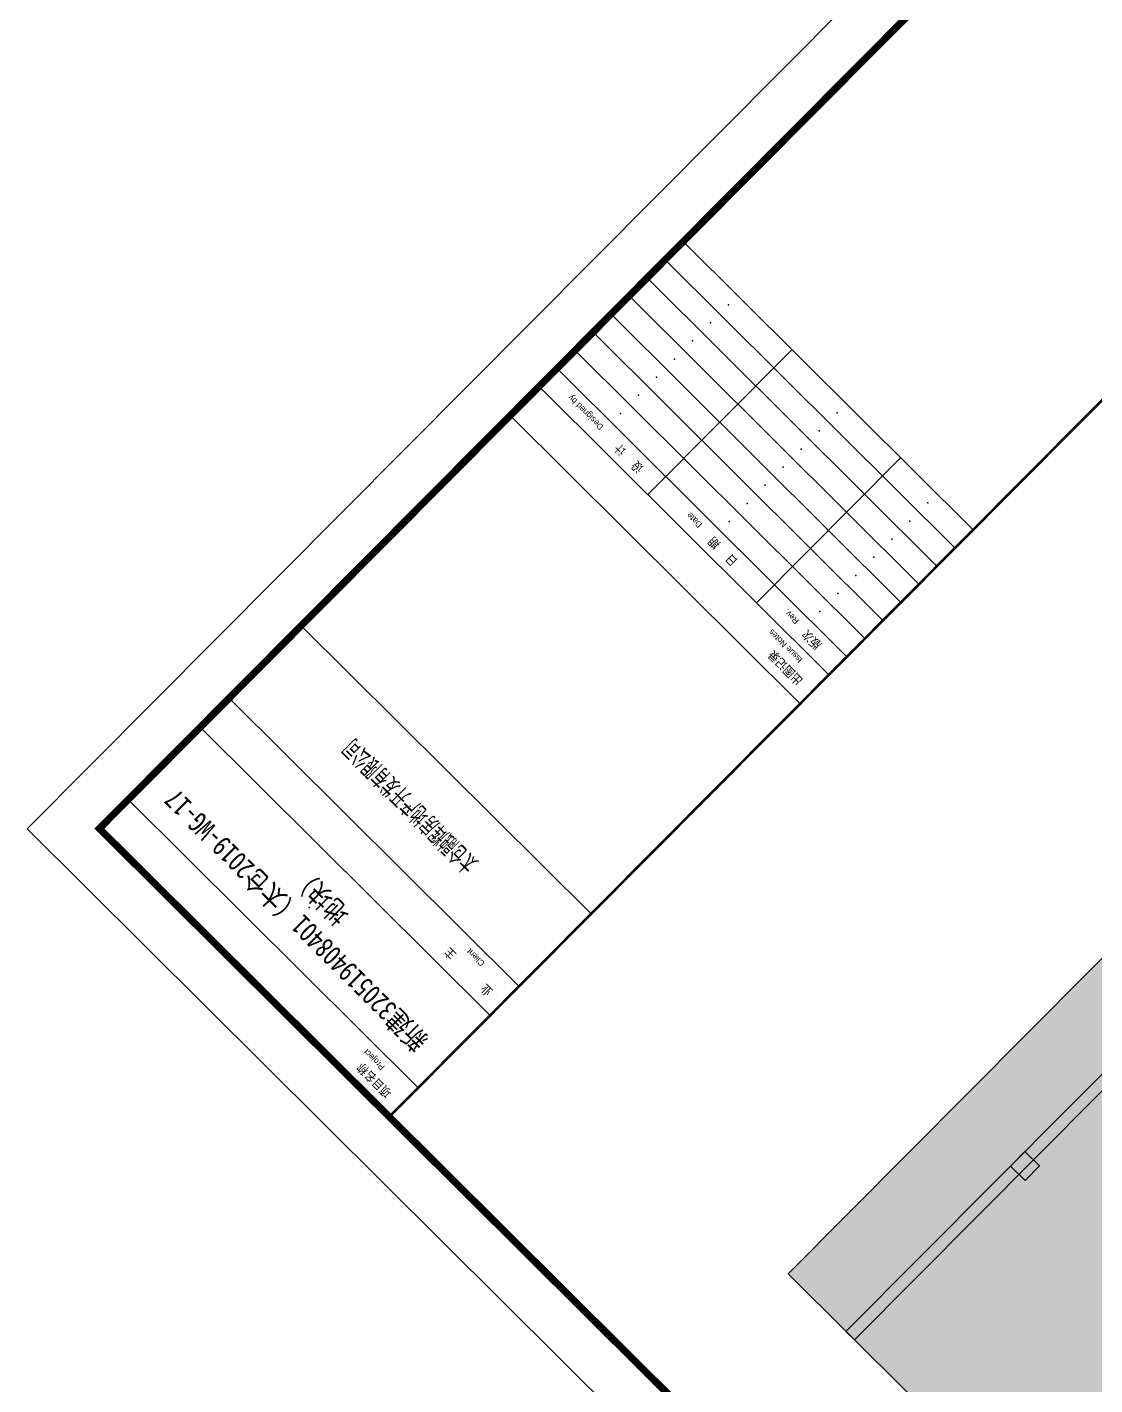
# Model space of a CAD drawing. Extents: x 517450926 to 520131079, y 3499134486 to 3500888201.
# Drawn here: x 518767068 to 518798409, y 3499984341 to 3500024198 of the extents above; entities that cross this region are included whole.
import ezdxf
from ezdxf.enums import TextEntityAlignment as Align

# ---------------------------------------------------------------- set-up
doc = ezdxf.new("R2010")
doc.units = 0
doc.header["$LTSCALE"] = 1000
doc.header["$MEASUREMENT"] = 0
doc.layers.get('0').update_dxf_attribs({"linetype": 'CONTINUOUS'})
for name, color, linetype in [('C-SHET-SHET', 144, 'CONTINUOUS'), ('S_COLU', 2, 'CONTINUOUS'), ('S_PLAN_HACH', 254, 'CONTINUOUS'), ('S_PLAN_MIDL', 255, 'CONTINUOUS'), ('S_WALL', 2, 'CONTINUOUS')]:
    doc.layers.add(name, color=color, linetype=linetype)
doc.layers.add('内框', color=8, linetype='CONTINUOUS', plot=False)
doc.styles.get("Standard").update_dxf_attribs({"font": 'Tssdeng.shx', "bigfont": 'Tssdchn.shx'})
doc.styles.add('STYLEP4', font='GOTHIC.TTF')
doc.styles.add('TH-STYLE1', font='Tssdeng.shx', dxfattribs={"width": 0.7, "bigfont": 'Tssdchn.shx'})
doc.styles.add('TH-STYLE2', font='', dxfattribs={"width": 0.8})
doc.styles.add('TuKuang', font='Tssdeng.shx', dxfattribs={"width": 1.1, "bigfont": 'Tssdchn.shx'})
doc.styles.add('黑体', font='simhei.ttf')
doc.styles.get('TH-STYLE2').set_extended_font_data('STXihei')

# ---------------------------------------------------------------- blocks, each defined once
blk = doc.blocks.new('THAPE_A1L2_inner')
blk.add_line((1251, 527), (1251, 555))
at = {"layer": '内框'}
blk.add_lwpolyline([(0, 0), (1261, 0), (1261, 594), (0, 594)], close=True, dxfattribs=at)
at = {"layer": '内框', "const_width": 1.4}
blk.add_lwpolyline([(25, 584), (25, 10), (1251, 10), (1251, 584)], close=True, dxfattribs=at)
at = {"layer": '内框', "const_width": 0.5}
blk.add_lwpolyline([(1171, 584), (1171, 10)], dxfattribs=at)
at = {"layer": '内框', "style": '黑体', "width": 0.8}
blk.add_attdef('内框名称', (58.89, 599.29), '', height=8, dxfattribs=at)
blk = doc.blocks.new('SH_THAPE_A1L2')
for p, q in [((1171, 576), (1251, 576)), ((1251, 527), (1251, 555)), ((1171, 548), (1251, 548)), ((1171, 462), (1251, 462)), ((1191, 462), (1191, 422)), ((1221, 462), (1221, 422)), ((1171, 457), (1251, 457)), ((1171, 452), (1251, 452)), ((1171, 447), (1251, 447)), ((1171, 442), (1251, 442)), ((1171, 437), (1251, 437)), ((1171, 432), (1251, 432)), ((1171, 427), (1251, 427))]:
    blk.add_line(p, q)
for points in [[(0, 0), (1261, 0), (1261, 594), (0, 594)], [(1251, 528), (1171, 528), (1171, 584), (1251, 584)], [(1171, 584), (1171, 556), (1251, 556), (1251, 584)], [(1251, 470), (1171, 470), (1171, 528), (1251, 528)], [(1251, 422), (1171, 422), (1171, 470), (1251, 470)]]:
    blk.add_lwpolyline(points, close=True)
at = {"const_width": 1.4}
blk.add_lwpolyline([(25, 584), (25, 10), (1251, 10), (1251, 584)], close=True, dxfattribs=at)
at = {"const_width": 0.5}
blk.add_lwpolyline([(1171, 584), (1171, 10)], dxfattribs=at)
for p in [(1211, 566), (1211, 538), (1181, 454.5), (1206, 454.5), (1236, 454.5), (1181, 449.5), (1206, 449.5), (1236, 449.5), (1181, 444.5), (1206, 444.5), (1236, 444.5), (1181, 439.5), (1206, 439.5), (1236, 439.5), (1181, 434.5), (1206, 434.5), (1236, 434.5), (1181, 429.5), (1206, 429.5), (1236, 429.5), (1181, 424.5), (1206, 424.5), (1236, 424.5)]:
    blk.add_point(p)
at = {"style": 'TuKuang', "width": 1.1}
for s, p in [('项目名称', (1173.94, 579.98)), ('业      主', (1173.95, 551.95)), ('出图记录', (1173.84, 465.99)), ('版次', (1176.16, 458.48)), ('日  期', (1199.3, 458.49)), ('设  计  ', (1225.19, 458.55))]:
    blk.add_text(s, height=2, dxfattribs=at).set_placement(p)
at = {"style": 'STYLEP4'}
for s, p in [('Project', (1181, 578)), ('Client', (1181, 550)), ('Issue Notes', (1181, 464))]:
    blk.add_text(s, height=1.2, dxfattribs=at).set_placement(p, align=Align.MIDDLE)
for s, p in [('Date', (1209.33, 458.49)), ('Designed by', (1236.51, 458.55)), ('Rev.', (1182.58, 458.48))]:
    blk.add_text(s, height=1.2, dxfattribs=at).set_placement(p)
blk.add_attdef('作废标记', text='', height=400).set_placement((658, 330.5), align=Align.MIDDLE_CENTER)

msp = doc.modelspace()

# ---------------------------------------------------------------- hatches: boundary and pattern name
at = {"layer": 'S_PLAN_HACH', "transparency": 33554636}
h = msp.add_hatch(dxfattribs=at)
h.set_pattern_fill('GRASS', color=256, scale=1200)
h.set_pattern_definition([(225.1573, (518960598.3, 3499931740.6), (3.2943, -1199.9955), [225, -1472.056]), (180.1573, (518960598.3, 3499931740.6), (3.294, -1199.9955), [225, -975]), (270.1573, (518960598.3, 3499931740.6), (1199.9955, 3.294), [225, -975])])
h.paths.add_polyline_path([(518892544.8748, 3499885019.7634), (518939602.9066, 3499932336.881), (518853937.5881, 3500017533.1375), (518824544.1408, 3499987977.8597), (518807066.1688, 3500005360.1205), (518789401.5894, 3499987598.2858)])
h.paths.add_polyline_path([(518872383.4689, 3499960991.5445), (518891070.2863, 3499979781.2453), (518855015.3322, 3500015638.7799), (518847251.4884, 3500007832.191), (518838598.1342, 3499991771.1928), (518852857.0353, 3499977590.3665), (518854267.3612, 3499979008.4572)], flags=16)
h.paths.add_polyline_path([(518888567.9664, 3499899623.5165), (518900414.707, 3499911535.4813), (518891126.2134, 3499920773.1156), (518893488.5092, 3499923148.4174), (518869522.7777, 3499946982.9241), (518867654.0959, 3499945103.9541), (518861556.3062, 3499951168.3553), (518807066.174, 3500005360.1257), (518800155.5795, 3499998411.4796), (518821356.0322, 3499977327.1103), (518815432.6637, 3499971371.1297), (518847091.5418, 3499939885.6003), (518845116.4659, 3499937899.6503), (518870642.7117, 3499912514.413), (518873110.7821, 3499914996.0718)], flags=16)
h.paths.add_polyline_path([(518874461.3489, 3499912242.5323), (518872405.6134, 3499914287.0126), (518873110.7865, 3499914996.068), (518875166.522, 3499912951.5877)], flags=16)
h.paths.add_polyline_path([(518845399.1472, 3499938183.8983), (518844584.388, 3499938994.1963), (518846276.7773, 3499940695.9031), (518847091.5366, 3499939885.6051)], flags=16)
h.paths.add_polyline_path([(518815855.7722, 3499971796.5679), (518801852.1079, 3499985723.5421), (518807352.3678, 3499991254.0846), (518821356.0321, 3499977327.1104)], flags=16)
h.paths.add_polyline_path([(518831979.7124, 3499945253.2983), (518814501.748, 3499962635.5655), (518819473.3335, 3499967634.5233), (518836951.3, 3499950252.2566)], flags=16)
h.paths.add_polyline_path([(518884612.8759, 3499962297.9147), (518884010.1874, 3499962897.3031), (518895398.5686, 3499974348.3849), (518934147.8949, 3499935811.2312), (518916025.2078, 3499917588.7667), (518907729.3777, 3499925839.1729), (518908505.0569, 3499926619.1228), (518905739.7801, 3499929369.2582), (518904963.8211, 3499928589.0269), (518877276.1614, 3499956126.2018), (518882740.8942, 3499961621.0216), (518883343.5826, 3499961021.6331)], flags=16)
h.paths.add_polyline_path([(518883343.5827, 3499961021.6331), (518882882.7032, 3499961479.989), (518884151.9965, 3499962756.2706), (518884612.8759, 3499962297.9146)], flags=16)

# ---------------------------------------------------------------- linework, layer by layer
at = {"layer": 'S_COLU', "linetype": 'ByBlock', "lineweight": 35}
msp.add_lwpolyline([(518796359.3813, 3499990340.0492), (518795933.9541, 3499990763.147), (518796357.0519, 3499991188.5742), (518796782.4791, 3499990765.4764)], close=True, dxfattribs=at)
at = {"layer": 'S_PLAN_MIDL'}
msp.add_lwpolyline([(518892544.8748, 3499885019.7634), (518939602.9066, 3499932336.881), (518853937.5881, 3500017533.1375), (518824544.1408, 3499987977.8597), (518807066.1688, 3500005360.1205), (518789401.5894, 3499987598.2858), (518892544.8748, 3499885019.7634)], dxfattribs=at)
at = {"layer": 'S_WALL'}
msp.add_lwpolyline([(518791103.2981, 3499985905.895), (518802104.0932, 3499996967.2567), (518817880.3514, 3499981277.3817), (518852186.5276, 3500015772.436), (518860056.9305, 3500007945.1276), (518861807.9739, 3500009705.8419), (518862056.1402, 3500009459.0387), (518860058.2894, 3500007450.1547), (518852187.8864, 3500015277.4631), (518817881.7102, 3499980782.4088), (518802105.4521, 3499996472.2839), (518791351.4639, 3499985659.0879)], close=True, dxfattribs=at)

# ---------------------------------------------------------------- block references
at = {"layer": 'C-SHET-SHET', "xscale": 150, "yscale": 150, "zscale": 150, "rotation": 135.1572922948761}
msp.add_blockref('SH_THAPE_A1L2', (518964013.4643, 3499930459.5851), dxfattribs=at)
at = {"layer": '内框', "xscale": 149.9999999999999, "yscale": 149.9999999999999, "zscale": 149.9999999999999, "rotation": 135.1572922948763}
msp.add_blockref('THAPE_A1L2_inner', (518964013.4644, 3499930459.5851), dxfattribs=at)

# ---------------------------------------------------------------- texts
at = {"layer": 'C-SHET-SHET', "char_height": 600, "attachment_point": 5, "rotation": 135.15729229}
for s, insert, style in [('太仓融辉房地产开发有限公司', (518778308.7356, 3500001332.473), 'TH-STYLE1'), ('新建320519408401（太仓2019-WG-17^M^J地块）', (518775347.0514, 3499998354.4827), 'TH-STYLE2')]:
    msp.add_mtext(s, dxfattribs=dict(at, insert=insert, style=style))

doc.saveas('drawing.dxf')
